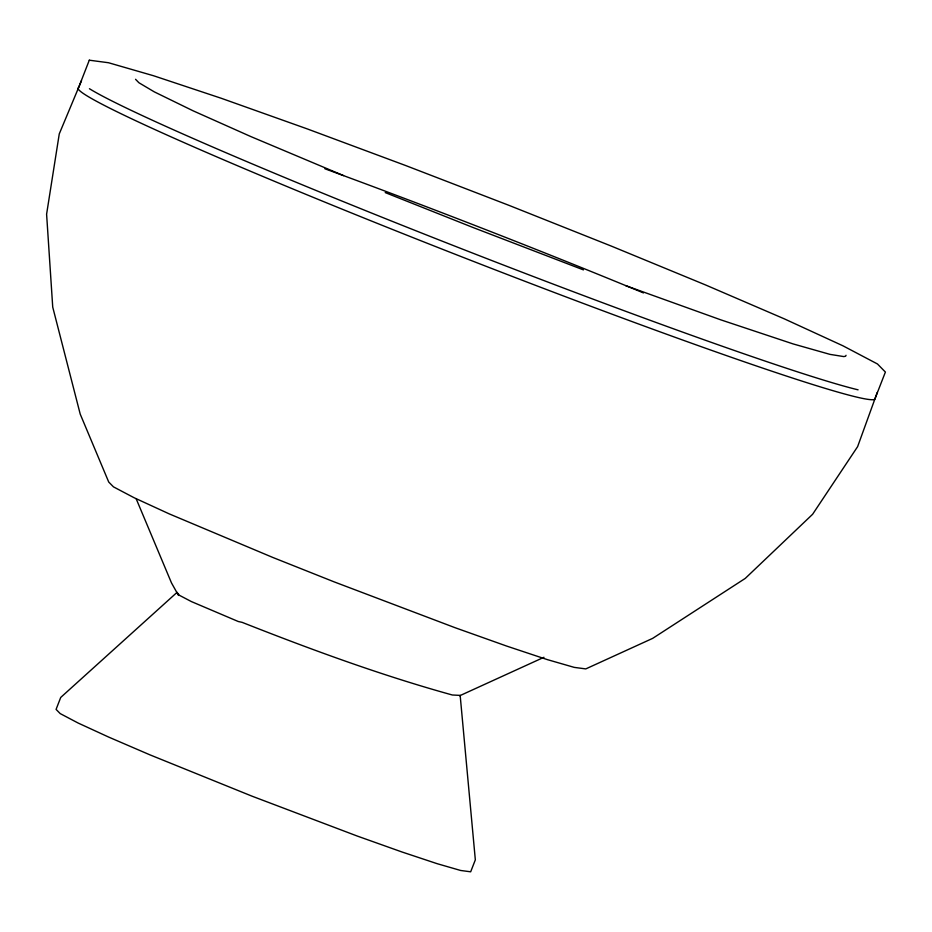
<?xml version="1.0" encoding="UTF-8"?>
<svg xmlns="http://www.w3.org/2000/svg" width="932" height="932" viewBox="0 0 932 932"><rect width="100%" height="100%" fill="white"/><g stroke="black" fill="none" stroke-linecap="round" stroke-linejoin="round"><path stroke-width="1.4" d="M877.292 392.372L857.615 446.649L812.622 514.266L745.262 578.399L652.656 638.373L585.774 668.908L574.263 667.382L547.282 659.6L506.67 646.074L455.2 627.749L334.18 581.883L272.89 557.487L169.344 513.928L134.15 497.758L113.471 486.865L108.718 482.03L80.222 414.123L52.728 307.106L46.6 214.185L59.264 133.905L81.515 80.641M846.035 355.302L845.604 356.222L843.786 356.583L830.016 354.381L793.109 343.92L720.646 319.793L625.687 285.635M459.651 695.773L543.95 657.293M583.432 269.884L472.908 227.455L385.231 192.586M343.547 175.6L250.836 136.573L193.227 110.873L154.304 91.872L138.903 82.738L135.548 79.29M178.49 595.443L171.476 582.884L136.119 498.643M858.092 389.832A427.637 17.906 21.3 0 1 457.612 247.213A427.637 17.906 21.3 0 1 89.437 88.715M324.884 168.774A381.27 15.96 21.3 0 1 643.453 292.916M177.01 592.403L179.643 595.432L191.41 601.583L238.289 621.516L242.099 622.343C311.102 649.569 380.885 675.211 452.323 694.992L460.163 695.389L475.332 859.852L470.672 871.804L460.664 870.476L437.225 863.708L401.925 851.964L357.189 836.027L252.024 796.173L149.889 754.827L108.764 737.119L78.171 723.057L60.207 713.597L56.083 709.392L60.731 697.439L177.01 592.403M89.297 60.196L78.649 87.503A427.823 17.918 21.3 0 0 454.898 254.145A427.823 17.918 21.3 0 0 874.752 399.362L885.4 372.066L877.478 363.981L842.971 345.819L784.231 318.814L705.256 284.819L611.427 246.141L509.152 205.424L405.385 165.43L307.199 128.884L221.303 98.291L153.524 75.737L108.496 62.735L89.297 60.196"/></g></svg>
